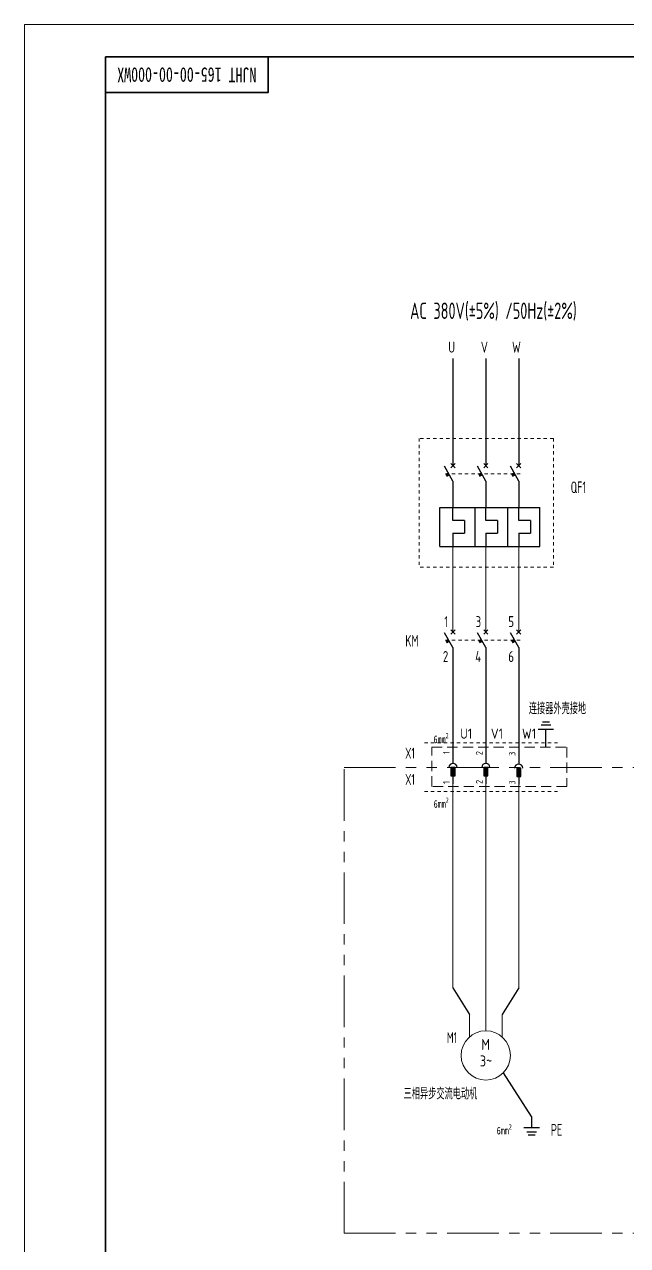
# Model space of a CAD drawing. Header units: millimetres. Extents: x 0 to 840, y 0 to 594.
# Drawn here: x 0 to 185.7, y 218 to 594 of the extents above; entities that cross this region are included whole.
import ezdxf
from ezdxf.enums import TextEntityAlignment as Align

# ---------------------------------------------------------------- set-up
doc = ezdxf.new("R2010")
doc.units = ezdxf.units.MM
for name, pattern in [('CENTER2', [12, 7, -1, 1, -1, 1, -1]), ('HIDDEN', [9.525, 6.35, -3.175]), ('PHANTOM2', [31.75, 15.875, -3.175, 3.175, -3.175, 3.175, -3.175]), ('虚线', [2, 1, -1])]:
    doc.linetypes.add(name, pattern=pattern)
for name, color, linetype, lineweight in [('BLK_0.5mm^2', 7, 'Continuous', 18), ('MISC', 2, 'Continuous', 18), ('TAGFIXED', 7, 'Continuous', 18), ('TERMS', 4, 'Continuous', 18), ('WIREFIXED', 4, 'Continuous', 18), ('双点划线', 6, 'CENTER2', 18), ('尺寸线层', 3, 'Continuous', 13), ('标注', 3, 'Continuous', 18), ('虚线', 2, 'HIDDEN', 18), ('虚线层', 6, '虚线', 13)]:
    doc.layers.add(name, color=color, linetype=linetype, lineweight=lineweight)
doc.styles.add('WD_IEC', font='isocp2.shx', dxfattribs={"width": 0.9, "bigfont": 'gbcbig.shx'})
doc.styles.add('工程字', font='gbenor.shx', dxfattribs={"bigfont": 'gbcbig.shx'})
doc.styles.add('海泰汉字样式', font='仿宋_GB2312.ttf', dxfattribs={"width": 0.7})

# ---------------------------------------------------------------- blocks, each defined once
blk = doc.blocks.new('HTDrawingNo')
at = {"insert": (50, 578.5), "char_height": 4.5, "width": 50, "attachment_point": 5, "rotation": 180, "style": '海泰汉字样式'}
blk.add_mtext('NJHT 165-00-00-000WX', dxfattribs=at)
blk = doc.blocks.new('NJHT-A1')
at = {"color": 7, "linetype": 'Continuous', "lineweight": 18}
for p in [(0, 0), (840, 594)]:
    blk.add_line(p, (0, 594), dxfattribs=at)
at = {"color": 7, "linetype": 'Continuous', "lineweight": 35}
for p, q in [((830, 584), (25, 584)), ((25, 584), (25, 10))]:
    blk.add_line(p, q, dxfattribs=at)
blk.add_lwpolyline([(75, 584), (75, 573), (25, 573)], dxfattribs=at)
at = {"color": 2, "linetype": 'Continuous', "lineweight": 18, "style": '海泰汉字样式', "width": 0.6}
blk.add_attdef('5', text='', height=5, rotation=180, dxfattribs=at).set_placement((50, 578.5), align=Align.MIDDLE_CENTER)
at = {"color": 2, "linetype": 'Continuous', "lineweight": 18, "style": '海泰汉字样式'}
for tag, height, width, p in [('1', 5, 0.7, (805, 59.25)), ('7', 5, 0.7, (755, 50.5)), ('2', 5, 0.7, (805, 51.75)), ('3', 5, 0.6, (805, 38)), ('12', 3.5, 0.7, (668, 34.5)), ('13', 3.5, 0.6, (682, 34.5)), ('20', 3.5, 0.7, (708, 34.5)), ('21', 3.5, 0.6, (722, 34.5)), ('14', 3.5, 0.7, (668, 27.5)), ('15', 3.5, 0.6, (682, 27.5)), ('22', 3.5, 0.7, (708, 27.5)), ('23', 3.5, 0.6, (722, 27.5)), ('8', 3.5, 0.7, (762, 22.5)), ('9', 3.5, 0.7, (774, 22.5)), ('4', 5, 0.6, (805, 22.5)), ('16', 3.5, 0.7, (668, 20.5)), ('17', 3.5, 0.6, (682, 20.5)), ('24', 3.5, 0.7, (708, 20.5)), ('25', 3.5, 0.6, (722, 20.5)), ('18', 3.5, 0.7, (668, 13.5)), ('19', 3.5, 0.6, (682, 13.5)), ('26', 3.5, 0.7, (708, 13.5)), ('27', 3.5, 0.6, (722, 13.5)), ('11', 3.5, 0.7, (742.5, 13.5)), ('10', 3.5, 0.7, (767.5, 13.5)), ('6', 3.5, 0.7, (811.57, 13.5))]:
    blk.add_attdef(tag, text='', height=height, dxfattribs=dict(at, width=width)).set_placement(p, align=Align.MIDDLE_CENTER)
blk = doc.blocks.new('WD_WNV_1')
at = {"linetype": 'Continuous', "style": 'WD_IEC', "width": 0.8}
blk.add_attdef('WIRENO', text='', height=2.5, dxfattribs=at).set_placement((-1.6, 0), align=Align.MIDDLE_RIGHT)
at = {"style": 'WD_IEC'}
for tag, p in [('W08USER', (-1, 0.375)), ('W04USER', (-1, 0.875)), ('W05USER', (-1, 0.75)), ('W09USER', (-1, 0.25)), ('W03USER', (-1, 1)), ('W06USER', (-1, 0.625)), ('W07USER', (-1, 0.5)), ('W02USER', (-1, 1.125)), ('W01USER', (-1, 1.25)), ('W10USER', (-1, 0.125))]:
    blk.add_attdef(tag, text='', height=0.08, dxfattribs=at).set_placement(p, align=Align.CENTER)
blk = doc.blocks.new('fse')
blk.add_hatch(color=256).paths.add_polyline_path([(-62.47, -297.35), (-62.47, -293.6), (-64.34, -293.6), (-64.34, -297.35)], flags=0)
for p, q in [((-63.41, -286.1), (-63.41, -291.72)), ((-63.41, -297.35), (-63.41, -301.1))]:
    blk.add_line(p, q)
blk.add_lwpolyline([(-62.47, -293.6), (-64.34, -293.6), (-64.34, -297.35), (-62.47, -297.35)], close=True)
blk.add_arc((-63.41, -293.6), 1.88, 0, 180)
blk.add_point((-63.41, -293.6))
at = {"layer": 'TERMS', "style": 'WD_IEC'}
blk.add_attdef('1', text='', height=3, rotation=90, dxfattribs=at).set_placement((-64.91, -286.1), align=Align.RIGHT)
blk.add_attdef('1', (-64.91, -301.1), '', height=3, rotation=90, dxfattribs=at)
blk = doc.blocks.new('VMO1_3P_1')
for p, q in [((-5, 0), (-5, -6.91)), ((0, 0), (0, -5)), ((5, 0), (5, -6.91))]:
    blk.add_line(p, q)
blk.add_circle((0, -12.5), 7.5)
at = {"style": 'WD_IEC', "width": 0.9}
for tag, p, height in [('X2TERM01', (-5, 0), 0.32), ('X2TERM02', (0, 0), 0.32), ('X2TERM03', (5, 0), 0.32), ('MFG', (10.25, -11), 1.5), ('X4LINK', (-7.5, -12.5), 0.32), ('X1LINK', (7.5, -12.5), 0.32), ('CAT', (10.25, -13.5), 1.5), ('ASSYCODE', (8.5, -16.5), 1), ('FAMILY', (8.5, -18), 1), ('CATDESC', (8.5, -19.5), 1), ('INST', (12.5, -23.75), 2.5), ('DESC2', (12.5, -27.5), 2.5), ('DESC3', (12.5, -31.25), 2.5)]:
    blk.add_attdef(tag, p, '', height=height, dxfattribs=at)
for tag, p in [('TERM01A', (-4.38, 0)), ('TERM02A', (0.62, 0)), ('TERM03A', (5.62, 0)), ('TERM01B', (-4.38, -2.5)), ('TERM02B', (0.62, -2.5)), ('TERM03B', (5.62, -2.5))]:
    blk.add_attdef(tag, text='', height=2, dxfattribs=at).set_placement(p, align=Align.TOP_LEFT)
for tag, p in [('TAG1F', (-8.75, -8.75)), ('LOC', (-8.75, -13.75))]:
    blk.add_attdef(tag, text='', height=2.5, dxfattribs=at).set_placement(p, align=Align.RIGHT)
for tag, p in [('TEXT', (-0.06, -10.83)), ('PHASE', (0.05, -15.83)), ('DESC1', (0, -23.75)), ('RATING1', (0, -27.5)), ('RATING2', (0, -31.25)), ('RATING3', (0, -35))]:
    blk.add_attdef(tag, text='', height=2.5, dxfattribs=at).set_placement(p, align=Align.CENTER)
at = {"lineweight": 15, "style": 'WD_IEC', "width": 0.9}
blk.add_attdef('XREF', (12.5, -34.5), '', height=2, dxfattribs=at)

msp = doc.modelspace()

# ---------------------------------------------------------------- hatches: boundary and pattern name
for points in [[(130.45, 456.05), (129.55, 455.55), (130.05, 454.66), (130.95, 455.15)], [(140.58, 456.05), (139.68, 455.55), (140.18, 454.66), (141.07, 455.15)], [(150.7, 456.05), (149.8, 455.55), (150.3, 454.66), (151.2, 455.15)], [(130.45, 404.79), (129.55, 404.29), (130.05, 403.39), (130.95, 403.89)], [(140.58, 404.79), (139.68, 404.29), (140.18, 403.39), (141.07, 403.89)], [(150.7, 404.79), (149.8, 404.29), (150.3, 403.39), (151.2, 403.89)]]:
    msp.add_hatch(color=256).paths.add_polyline_path(points, flags=0)

# ---------------------------------------------------------------- linework, layer by layer
for p, q in [((131.95, 491.1), (131.95, 458.13)), ((142.07, 491.1), (142.07, 458.13)), ((152.2, 491.1), (152.2, 458.13)), ((132.61, 457.46), (131.29, 458.81)), ((131.29, 457.46), (132.61, 458.81)), ((142.73, 457.46), (141.41, 458.81)), ((141.41, 457.46), (142.73, 458.81)), ((152.86, 457.46), (151.54, 458.81)), ((151.54, 457.46), (152.86, 458.81)), ((131.95, 453.36), (129.39, 457.97)), ((142.07, 453.36), (139.51, 457.97)), ((152.2, 453.36), (149.64, 457.97)), ((131.95, 453.36), (131.95, 445.26)), ((142.07, 453.36), (142.07, 445.26)), ((152.2, 453.36), (152.2, 445.26)), ((127.86, 445.26), (158.72, 445.26)), ((127.86, 433.24), (127.86, 445.26)), ((131.95, 441.2), (131.95, 445.26)), ((138.77, 433.24), (138.77, 445.26)), ((142.07, 441.2), (142.07, 445.26)), ((148.89, 433.24), (148.89, 445.26)), ((152.2, 441.2), (152.2, 445.26)), ((158.72, 433.24), (158.72, 445.26)), ((135.54, 441.2), (131.95, 441.2)), ((135.54, 441.2), (135.54, 437.36)), ((145.66, 441.2), (142.07, 441.2)), ((145.66, 441.2), (145.66, 437.36)), ((155.79, 441.2), (152.2, 441.2)), ((155.79, 441.2), (155.79, 437.36)), ((131.95, 437.36), (131.95, 433.24)), ((131.95, 437.36), (135.54, 437.36)), ((142.07, 437.36), (145.66, 437.36)), ((142.07, 437.36), (142.07, 433.24)), ((152.2, 437.36), (155.79, 437.36)), ((152.2, 437.36), (152.2, 433.24)), ((127.86, 433.24), (158.72, 433.24)), ((131.95, 402.09), (129.39, 406.7)), ((132.61, 406.2), (131.29, 407.55)), ((131.29, 406.2), (132.61, 407.55)), ((142.07, 402.09), (139.51, 406.7)), ((142.73, 406.2), (141.41, 407.55)), ((141.41, 406.2), (142.73, 407.55)), ((152.2, 402.09), (149.64, 406.7)), ((152.86, 406.2), (151.54, 407.55)), ((151.54, 406.2), (152.86, 407.55)), ((131.95, 402.09), (131.95, 370.25)), ((142.07, 402.09), (142.07, 370.25)), ((152.2, 402.09), (152.2, 370.03)), ((160.56, 371.45), (160.56, 376.96)), ((131.95, 297.37), (137.01, 289.17)), ((152.2, 297.37), (147.14, 289.17)), ((156.18, 257.74), (147.49, 271.19)), ((156.18, 257.74), (156.18, 254.34))]:
    msp.add_line(p, q)
at = {"color": 1}
for p, q in [((158.2, 376.96), (162.93, 376.96)), ((159.07, 378.33), (162.05, 378.33)), ((159.49, 379.25), (161.63, 379.25)), ((153.82, 254.34), (158.55, 254.34)), ((154.69, 252.97), (157.67, 252.97)), ((155.11, 252.05), (157.25, 252.05))]:
    msp.add_line(p, q, dxfattribs=at)
at = {"layer": 'BLK_0.5mm^2'}
for p, q in [((131.95, 425.57), (131.95, 437.36)), ((131.95, 425.57), (131.95, 437.07)), ((142.07, 425.57), (142.07, 437.36)), ((142.07, 425.57), (142.07, 437.07)), ((152.2, 425.57), (152.2, 437.36)), ((152.2, 425.57), (152.2, 437.07)), ((131.95, 412.57), (131.95, 425.57)), ((131.95, 406.87), (131.95, 425.57)), ((142.07, 425.17), (142.07, 425.57)), ((142.07, 406.87), (142.07, 425.57)), ((152.2, 412.57), (152.2, 425.57)), ((152.2, 406.87), (152.2, 425.57)), ((131.95, 360.13), (131.95, 364.32)), ((131.95, 297.37), (131.95, 360.13)), ((142.07, 289.17), (142.07, 360.13)), ((142.07, 359.08), (142.07, 359.3)), ((152.2, 297.37), (152.2, 359.91))]:
    msp.add_line(p, q, dxfattribs=at)
at = {"layer": 'Defpoints'}
msp.add_line((152.2, 433.24), (152.2, 433.24), dxfattribs=at)
at = {"layer": '双点划线', "linetype": 'PHANTOM2'}
for p, q in [((98.43, 365.19), (681.94, 365.19)), ((98.43, 221.76), (98.43, 365.19)), ((98.43, 221.76), (681.94, 221.76))]:
    msp.add_line(p, q, dxfattribs=at)
at = {"layer": '虚线', "ltscale": 0.5}
for p, q in [((125.43, 359.3), (125.43, 371.45)), ((125.43, 371.45), (167, 371.45)), ((167, 371.45), (167, 359.3)), ((167, 359.3), (125.43, 359.3))]:
    msp.add_line(p, q, dxfattribs=at)
at = {"layer": '虚线层'}
for p, q in [((162.87, 466.54), (121.51, 466.54)), ((121.51, 466.54), (121.51, 426.91)), ((162.87, 466.54), (162.87, 426.91)), ((152.64, 455.66), (129.64, 455.66)), ((162.87, 426.91), (121.51, 426.91)), ((152.64, 404.4), (129.64, 404.4)), ((164.18, 372.75), (122.56, 372.75)), ((164.18, 357.84), (122.56, 357.84))]:
    msp.add_line(p, q, dxfattribs=at)

# ---------------------------------------------------------------- block references
for name in ['NJHT-A1', 'HTDrawingNo']:
    msp.add_blockref(name, (0, 0))
ref = msp.add_blockref('fse', (174.75, 563.37), dxfattribs=dict(xscale=0.675, yscale=0.675, zscale=0.675))
ref.add_attrib('1', '1', (130.94, 360.13), dxfattribs={"layer": 'TERMS', "height": 2.02, "rotation": 90, "style": 'WD_IEC'})
ref.add_attrib('1', '1', dxfattribs={"layer": 'TERMS', "height": 2.02, "rotation": 90, "style": 'WD_IEC'}).set_placement((130.94, 370.25), align=Align.RIGHT)
ref = msp.add_blockref('fse', (184.87, 563.37), dxfattribs=dict(xscale=0.675, yscale=0.675, zscale=0.675))
ref.add_attrib('1', '2', (141.06, 360.13), dxfattribs={"layer": 'TERMS', "height": 2.02, "rotation": 90, "style": 'WD_IEC'})
ref.add_attrib('1', '2', dxfattribs={"layer": 'TERMS', "height": 2.02, "rotation": 90, "style": 'WD_IEC'}).set_placement((141.06, 370.25), align=Align.RIGHT)
ref = msp.add_blockref('fse', (195, 563.15), dxfattribs=dict(xscale=0.675, yscale=0.675, zscale=0.675))
ref.add_attrib('1', '3', (151.19, 359.91), dxfattribs={"layer": 'TERMS', "height": 2.02, "rotation": 90, "style": 'WD_IEC'})
ref.add_attrib('1', '3', dxfattribs={"layer": 'TERMS', "height": 2.02, "rotation": 90, "style": 'WD_IEC'}).set_placement((151.19, 370.03), align=Align.RIGHT)
at = {"layer": '尺寸线层'}
ref = msp.add_blockref('VMO1_3P_1', (142.07, 289.17), dxfattribs=dict(at, xscale=1.0125, yscale=1.0125, zscale=1.0125))
ref.add_attrib('TAG1F', 'M1', dxfattribs={"layer": 'TAGFIXED', "color": 2, "height": 3.375, "style": 'WD_IEC', "width": 0.7}).set_placement((133.21, 280.31), align=Align.RIGHT)
ref.add_attrib('TEXT', 'M', dxfattribs={"layer": 'MISC', "height": 3.38, "style": 'WD_IEC', "width": 0.9}).set_placement((142.01, 278.2), align=Align.CENTER)
ref.add_attrib('PHASE', '3~', dxfattribs={"layer": 'MISC', "height": 3.375, "style": 'WD_IEC', "width": 0.9}).set_placement((142.12, 273.14), align=Align.CENTER)
at = {"layer": '标注', "color": 3}
ref = msp.add_blockref('WD_WNV_1', (134.22, 494.62), dxfattribs=dict(at, xscale=1.0125, yscale=1.0125, zscale=1.0125))
ref.add_attrib('WIRENOF', 'U', dxfattribs={"layer": 'WIREFIXED', "linetype": 'Continuous', "height": 3.38, "style": 'WD_IEC', "width": 0.8}).set_placement((132.6, 494.62), align=Align.MIDDLE_RIGHT)
ref = msp.add_blockref('WD_WNV_1', (144.34, 494.62), dxfattribs=dict(at, xscale=1.0125, yscale=1.0125, zscale=1.0125))
ref.add_attrib('WIRENOF', 'V', dxfattribs={"layer": 'WIREFIXED', "linetype": 'Continuous', "height": 3.38, "style": 'WD_IEC', "width": 0.8}).set_placement((142.72, 494.62), align=Align.MIDDLE_RIGHT)
ref = msp.add_blockref('WD_WNV_1', (154.47, 494.62), dxfattribs=dict(at, xscale=1.0125, yscale=1.0125, zscale=1.0125))
ref.add_attrib('WIRENOF', 'W', dxfattribs={"layer": 'WIREFIXED', "linetype": 'Continuous', "height": 3.38, "style": 'WD_IEC', "width": 0.8}).set_placement((152.85, 494.62), align=Align.MIDDLE_RIGHT)
ref = msp.add_blockref('WD_WNV_1', (132.12, 410.1), dxfattribs=dict(at, xscale=1.0125, yscale=1.0125, zscale=1.0125))
ref.add_attrib('WIRENOF', '1', dxfattribs={"layer": 'WIREFIXED', "linetype": 'Continuous', "height": 3.38, "style": 'WD_IEC', "width": 0.8}).set_placement((130.5, 410.1), align=Align.MIDDLE_RIGHT)
ref = msp.add_blockref('WD_WNV_1', (142.25, 410.1), dxfattribs=dict(at, xscale=1.0125, yscale=1.0125, zscale=1.0125))
ref.add_attrib('WIRENOF', '3', dxfattribs={"layer": 'WIREFIXED', "linetype": 'Continuous', "height": 3.38, "style": 'WD_IEC', "width": 0.8}).set_placement((140.63, 410.1), align=Align.MIDDLE_RIGHT)
ref = msp.add_blockref('WD_WNV_1', (152.37, 410.1), dxfattribs=dict(at, xscale=1.0125, yscale=1.0125, zscale=1.0125))
ref.add_attrib('WIRENOF', '5', dxfattribs={"layer": 'WIREFIXED', "linetype": 'Continuous', "height": 3.38, "style": 'WD_IEC', "width": 0.8}).set_placement((150.75, 410.1), align=Align.MIDDLE_RIGHT)
ref = msp.add_blockref('WD_WNV_1', (132.12, 399.34), dxfattribs=dict(at, xscale=1.0125, yscale=1.0125, zscale=1.0125))
ref.add_attrib('WIRENOF', '2', dxfattribs={"layer": 'WIREFIXED', "linetype": 'Continuous', "height": 3.38, "style": 'WD_IEC', "width": 0.8}).set_placement((130.5, 399.34), align=Align.MIDDLE_RIGHT)
ref = msp.add_blockref('WD_WNV_1', (142.25, 399.34), dxfattribs=dict(at, xscale=1.0125, yscale=1.0125, zscale=1.0125))
ref.add_attrib('WIRENOF', '4', dxfattribs={"layer": 'WIREFIXED', "linetype": 'Continuous', "height": 3.38, "style": 'WD_IEC', "width": 0.8}).set_placement((140.63, 399.34), align=Align.MIDDLE_RIGHT)
ref = msp.add_blockref('WD_WNV_1', (152.37, 399.34), dxfattribs=dict(at, xscale=1.0125, yscale=1.0125, zscale=1.0125))
ref.add_attrib('WIRENOF', '6', dxfattribs={"layer": 'WIREFIXED', "linetype": 'Continuous', "height": 3.38, "style": 'WD_IEC', "width": 0.8}).set_placement((150.75, 399.34), align=Align.MIDDLE_RIGHT)

# ---------------------------------------------------------------- texts
at = {"layer": 'TERMS', "style": '工程字'}
for s, p in [('U1', (134.19, 377.19)), ('V1', (143.61, 377.19)), ('W1', (153.21, 377.19))]:
    msp.add_text(s, height=3.15, dxfattribs=at).set_placement(p, align=Align.TOP_LEFT)
at = {"layer": '尺寸线层', "attachment_point": 1, "style": '海泰汉字样式'}
for s, insert, char_height, width in [('{\\Fisocp2,gbcbig|c0;\\W0.7;\\C3;AC 380V\\Fisocp2,gbcbig|c134;(±5%) /50Hz(±2%)}', (118.75, 508.35), 5.0625, 59.2668), ('{\\Fisocp2,gbcbig|c0;\\W0.7;QF\\Fisocp2,gbcbig|c134;1}', (168.2, 453.25), 3.6, 39.8463), ('{\\Fisocp2,gbcbig|c134;\\W0.7;KM}', (117.29, 406), 3.6, 39.8463), ('{\\Fisocp2,gbcbig|c134;\\W0.7;\\C3;连接器外壳接地}', (155.31, 385.18), 3.6, 39.8463)]:
    msp.add_mtext(s, dxfattribs=dict(at, insert=insert, char_height=char_height, width=width))
at = {"layer": '尺寸线层', "attachment_point": 1, "line_spacing_factor": 0.99982, "style": '海泰汉字样式'}
for s, insert, char_height, width in [('{\\Fisocp2,gbcbig|c134;\\W0.7;\\C3;X1}', (117.24, 371.28), 3.375, 18.8906), ('{\\Fisocp2,gbcbig|c134;\\W0.7;\\C3;X1}', (117.24, 363.19), 3.375, 18.8906), ('{\\Fisocp2,gbcbig|c134;\\C3;三相异步交流电动机}', (116.76, 266.57), 3.6, 34.2408), ('{\\Fisocp2,gbcbig|c134;\\W0.7;\\C3;PE}', (162.1, 255.41), 3.6, 17.9946)]:
    msp.add_mtext(s, dxfattribs=dict(at, insert=insert, char_height=char_height, width=width))
at = {"layer": '标注', "color": 2, "char_height": 2.3625, "width": 6.4149, "attachment_point": 1, "style": '海泰汉字样式'}
for insert in [(125.98, 375.84), (126.01, 355.96), (145.42, 255.37)]:
    msp.add_mtext('\\A1;6mm{\\H0.7x;\\S2^ ;}', dxfattribs=dict(at, insert=insert))

doc.saveas('drawing.dxf')
